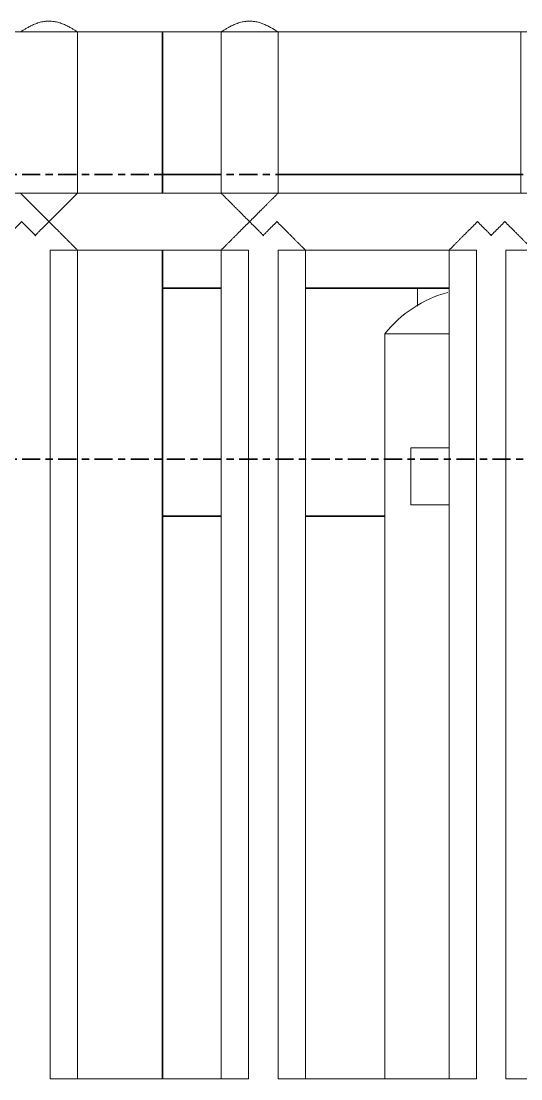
# Model space of a CAD drawing. Header units: millimetres. Extents: x -153298 to 620751, y -313239 to 250031.
# Drawn here: x 77667 to 78106, y -226139 to -225211 of the extents above; entities that cross this region are included whole.
import ezdxf

# ---------------------------------------------------------------- set-up
doc = ezdxf.new("R2010")
doc.units = ezdxf.units.MM
doc.linetypes.add('Centre', pattern=[31.75, 6.35, -4.7625, 15.875, -4.7625])
doc.layers.add('000 - EXISTING_CANOPY_MAIN_COLOR_1', color=7, linetype='Continuous')
for name, color, linetype, lineweight in [('A-FLOR-E', 7, 'Continuous', 35), ('A-FLOR-HRAL', 7, 'Continuous', 25), ('A-FLOR-LEVL', 7, 'Continuous', 35), ('A-GENM', 7, 'Continuous', 9), ('A-GLAZ-CURT', 7, 'Continuous', 9), ('A-WALL-PATT', 7, 'Continuous', 35), ('E-LITE-EQPM', 7, 'Continuous', 35), ('WALL-E', 7, 'Continuous', 35)]:
    doc.layers.add(name, color=color, linetype=linetype, lineweight=lineweight)

# ---------------------------------------------------------------- blocks, each defined once
blk = doc.blocks.new('System Panel - Entrance Glazed 12mm-14851401-2150-01 ENTRANCE 1 ELEVATION 4')
at = {"layer": 'A-GLAZ-CURT', "color": 7}
for p, q in [((10490.11, 102550), (10438.48, 102550)), ((10438.48, 102550), (10490.11, 102550)), ((10753.05, 102550), (10539.93, 102550)), ((10539.93, 102550), (10753.05, 102550))]:
    blk.add_line(p, q, dxfattribs=at)
blk = doc.blocks.new('Railing - RL7_Baluster Post-V151-2150-01 ENTRANCE 1 ELEVATION 4')
at = {"layer": '000 - EXISTING_CANOPY_MAIN_COLOR_1', "color": 7, "lineweight": 9}
for p, q in [((10753.05, 102675), (10753.05, 102533.5)), ((10753.05, 102533.5), (10753.05, 102675))]:
    blk.add_line(p, q, dxfattribs=at)
blk = doc.blocks.new('Railing - RL7_Baluster Post-V152-2150-01 ENTRANCE 1 ELEVATION 4')
at = {"layer": '000 - EXISTING_CANOPY_MAIN_COLOR_1', "color": 7, "lineweight": 9}
for p, q in [((10753.05, 102601.25), (10753.05, 102533.5)), ((10753.05, 102533.5), (10753.05, 102601.25))]:
    blk.add_line(p, q, dxfattribs=at)
blk = doc.blocks.new('Railing - Railing-6648742-2150-01 ENTRANCE 1 ELEVATION 4')
at = {"color": 7}
for name in ['Railing - RL7_Baluster Post-V151-2150-01 ENTRANCE 1 ELEVATION 4', 'Railing - RL7_Baluster Post-V152-2150-01 ENTRANCE 1 ELEVATION 4']:
    blk.add_blockref(name, (0, 0), dxfattribs=at)
blk = doc.blocks.new('DPA_GM-Stoplogs Line Based - Line Based-7243954-2150-01 ENTRANCE 1 ELEVATION 4')
at = {"layer": '000 - EXISTING_CANOPY_MAIN_COLOR_1', "color": 7}
for p, q in [((10438.48, 102550), (10490.11, 102550)), ((10539.93, 102550), (10753.05, 102550))]:
    blk.add_line(p, q, dxfattribs=at)
blk = doc.blocks.new('LUMINAIRE BOLLARD - LUMINAIRE BOLLARD-V323-2150-01 ENTRANCE 1 ELEVATION 4')
at = {"layer": 'A-GENM', "color": 7}
for p, q in [((10633.77, 102410), (10633.77, 101756)), ((10689.81, 102410), (10633.77, 102410)), ((10633.77, 102410), (10689.81, 102410)), ((10657.93, 102310), (10656.52, 102310)), ((10656.52, 102310), (10689.85, 102310)), ((10656.52, 102310), (10656.52, 102260)), ((10681.44, 102310), (10657.93, 102310)), ((10689.83, 102310), (10688.01, 102310)), ((10689.85, 102260), (10656.52, 102260)), ((10656.52, 102260), (10657.93, 102260)), ((10657.93, 102260), (10681.44, 102260)), ((10688.01, 102260), (10689.83, 102260))]:
    blk.add_line(p, q, dxfattribs=at)
at = {"layer": 'A-GENM', "color": 7, "flags": 128}
blk.add_lwpolyline([(10633.77, 102410), (10636.44, 102413.25), (10639.23, 102416.38), (10642.15, 102419.41), (10645.19, 102422.31), (10648.34, 102425.09), (10651.6, 102427.75), (10654.97, 102430.26), (10658.43, 102432.65), (10661.98, 102434.89), (10665.62, 102436.99), (10669.34, 102438.94), (10673.14, 102440.74), (10677.01, 102442.39), (10680.94, 102443.88), (10684.92, 102445.22), (10688.96, 102446.39)], dxfattribs=at)
blk = doc.blocks.new('ACM_L14 - LED Street Light Luminaire with Wide Light - PRA4-CB-8-17314108-2150-01 ENTRANCE 1 ELEVATION 4')
at = {"layer": 'E-LITE-EQPM', "color": 7}
for p, q in [((10438.62, 102533.5), (10438.62, 102675)), ((10438.62, 101756), (10438.62, 102483.5))]:
    blk.add_line(p, q, dxfattribs=at)
blk = doc.blocks.new('Railing - 2800 _L_-V328-2150-01 ENTRANCE 1 ELEVATION 4')
at = {"layer": '000 - EXISTING_CANOPY_MAIN_COLOR_1', "color": 7, "lineweight": 9}
for p, q in [((10364.02, 102675), (10914.02, 102675)), ((10364.02, 102533.5), (10364.02, 102675)), ((10914.02, 102533.5), (10364.02, 102533.5)), ((10364.02, 101756), (10364.02, 102483.5)), ((10364.02, 102483.5), (10514.02, 102483.5)), ((10514.02, 102483.5), (10514.02, 101756)), ((10564.02, 102483.5), (10714.02, 102483.5)), ((10564.02, 101756), (10564.02, 102483.5)), ((10714.02, 102483.5), (10714.02, 101756)), ((10514.02, 101756), (10364.02, 101756)), ((10714.02, 101756), (10564.02, 101756))]:
    blk.add_line(p, q, dxfattribs=at)
for points, knots in [([(10326.41, 102681.84), (10327.02, 102682.08), (10328.28, 102682.56), (10330.98, 102683.46), (10333.46, 102684.06), (10335.62, 102684.34), (10337.11, 102684.47), (10339.02, 102684.54), (10341.31, 102684.45), (10342.77, 102684.3), (10343.49, 102684.19)], [0.3333333, 0.3333333, 0.3333333, 0.3333333, 0.3611111, 0.3888889, 0.4444444, 0.4583333, 0.4722222, 0.5, 0.5277778, 0.5555556, 0.5555556, 0.5555556, 0.5555556]), ([(10319.96, 102678.67), (10320.87, 102679.18), (10322.36, 102679.99), (10324.61, 102681.08), (10325.8, 102681.59), (10326.41, 102681.84)], [0.2222222, 0.2222222, 0.2222222, 0.2222222, 0.2777778, 0.3055556, 0.3333333, 0.3333333, 0.3333333, 0.3333333]), ([(10351.63, 102681.84), (10352.24, 102681.59), (10353.43, 102681.08), (10355.68, 102680), (10357.16, 102679.19), (10358.08, 102678.67)], [0.6666667, 0.6666667, 0.6666667, 0.6666667, 0.6944444, 0.7222222, 0.7777778, 0.7777778, 0.7777778, 0.7777778]), ([(10314.02, 102533.5), (10314.03, 102533.5), (10314.17, 102533.38), (10314.66, 102532.85), (10315.36, 102532.16), (10316.07, 102531.46), (10316.64, 102530.88), (10317.27, 102530.24), (10317.96, 102529.56), (10318.7, 102528.83), (10319.47, 102528.05), (10320.27, 102527.24), (10321.12, 102526.4), (10321.99, 102525.53), (10322.88, 102524.64), (10323.8, 102523.72), (10325.05, 102522.47), (10326.66, 102520.86), (10328.64, 102518.88), (10331.35, 102516.17), (10334.81, 102512.72), (10337.61, 102509.9), (10339.02, 102508.5)], [-1, -1, -1, -1, -0.9375, -0.875, -0.8125, -0.78125, -0.75, -0.71875, -0.6875, -0.65625, -0.625, -0.59375, -0.5625, -0.53125, -0.5, -0.46875, -0.4375, -0.375, -0.3125, -0.25, -0.125, 0, 0, 0, 0]), ([(10339.02, 102508.5), (10340.43, 102509.9), (10343.23, 102512.72), (10346.69, 102516.17), (10349.4, 102518.88), (10351.38, 102520.86), (10352.99, 102522.47), (10354.25, 102523.72), (10355.16, 102524.64), (10356.05, 102525.53), (10356.93, 102526.4), (10357.77, 102527.24), (10358.57, 102528.05), (10359.34, 102528.83), (10360.08, 102529.56), (10360.77, 102530.24), (10361.4, 102530.88), (10361.97, 102531.46), (10362.68, 102532.16), (10363.38, 102532.85), (10363.88, 102533.38), (10364.01, 102533.5), (10364.02, 102533.5)], [-1, -1, -1, -1, -0.875, -0.75, -0.6875, -0.625, -0.5625, -0.53125, -0.5, -0.46875, -0.4375, -0.40625, -0.375, -0.34375, -0.3125, -0.28125, -0.25, -0.21875, -0.1875, -0.125, -0.0625, 0, 0, 0, 0]), ([(10339.02, 102508.5), (10337.61, 102507.1), (10334.81, 102504.28), (10331.35, 102500.83), (10328.64, 102498.12), (10327.32, 102496.8), (10326.67, 102496.15)], [-1, -1, -1, -1, -0.875, -0.75, -0.6875, -0.625, -0.625, -0.625, -0.625]), ([(10364.02, 102483.5), (10364.01, 102483.5), (10363.88, 102483.62), (10363.38, 102484.15), (10362.68, 102484.84), (10361.97, 102485.54), (10361.4, 102486.12), (10360.77, 102486.76), (10360.08, 102487.44), (10359.34, 102488.17), (10358.57, 102488.95), (10357.77, 102489.76), (10356.93, 102490.6), (10356.05, 102491.47), (10355.16, 102492.36), (10354.25, 102493.28), (10352.99, 102494.53), (10351.38, 102496.14), (10349.4, 102498.12), (10346.69, 102500.83), (10343.23, 102504.28), (10340.43, 102507.1), (10339.02, 102508.5)], [-1, -1, -1, -1, -0.9375, -0.875, -0.8125, -0.78125, -0.75, -0.71875, -0.6875, -0.65625, -0.625, -0.59375, -0.5625, -0.53125, -0.5, -0.46875, -0.4375, -0.375, -0.3125, -0.25, -0.125, 0, 0, 0, 0]), ([(10526.67, 102496.15), (10527.32, 102496.8), (10528.64, 102498.12), (10531.35, 102500.83), (10534.81, 102504.28), (10537.61, 102507.1), (10539.02, 102508.5)], [0.625, 0.625, 0.625, 0.625, 0.6875, 0.75, 0.875, 1, 1, 1, 1]), ([(10539.02, 102508.5), (10540.43, 102507.1), (10543.23, 102504.28), (10546.69, 102500.83), (10549.4, 102498.12), (10551.38, 102496.14), (10552.99, 102494.53), (10554.25, 102493.28), (10555.16, 102492.36), (10556.05, 102491.47), (10556.93, 102490.6), (10557.77, 102489.76), (10558.57, 102488.95), (10559.34, 102488.17), (10560.08, 102487.44), (10560.77, 102486.76), (10561.4, 102486.12), (10561.97, 102485.54), (10562.68, 102484.84), (10563.38, 102484.15), (10563.88, 102483.62), (10564.01, 102483.5), (10564.02, 102483.5)], [0, 0, 0, 0, 0.125, 0.25, 0.3125, 0.375, 0.4375, 0.46875, 0.5, 0.53125, 0.5625, 0.59375, 0.625, 0.65625, 0.6875, 0.71875, 0.75, 0.78125, 0.8125, 0.875, 0.9375, 1, 1, 1, 1]), ([(10726.67, 102496.15), (10727.32, 102496.8), (10728.64, 102498.12), (10731.35, 102500.83), (10734.81, 102504.28), (10737.61, 102507.1), (10739.02, 102508.5)], [0.625, 0.625, 0.625, 0.625, 0.6875, 0.75, 0.875, 1, 1, 1, 1]), ([(10739.02, 102508.5), (10740.43, 102507.1), (10743.23, 102504.28), (10746.69, 102500.83), (10749.4, 102498.12), (10751.38, 102496.14), (10752.99, 102494.53), (10754.25, 102493.28), (10755.16, 102492.36), (10756.05, 102491.47), (10756.93, 102490.6), (10757.77, 102489.76), (10758.57, 102488.95), (10759.34, 102488.17), (10760.08, 102487.44), (10760.77, 102486.76), (10761.4, 102486.12), (10761.97, 102485.54), (10762.68, 102484.84), (10763.38, 102484.15), (10763.88, 102483.62), (10764.01, 102483.5), (10764.02, 102483.5)], [0, 0, 0, 0, 0.125, 0.25, 0.3125, 0.375, 0.4375, 0.46875, 0.5, 0.53125, 0.5625, 0.59375, 0.625, 0.65625, 0.6875, 0.71875, 0.75, 0.78125, 0.8125, 0.875, 0.9375, 1, 1, 1, 1])]:
    blk.add_open_spline(points, degree=3, knots=knots, dxfattribs=at)
for points in [[(10343.49, 102684.19), (10344.21, 102684.09), (10345.63, 102683.81), (10347.73, 102683.24), (10349.76, 102682.56), (10351.02, 102682.08), (10351.63, 102681.84)], [(10314.02, 102675), (10314.06, 102675), (10314.36, 102675.2), (10315.1, 102675.71), (10315.61, 102676.04)], [(10315.61, 102676.04), (10316.11, 102676.37), (10317.38, 102677.17), (10319.05, 102678.15), (10319.96, 102678.67)], [(10358.08, 102678.67), (10358.99, 102678.15), (10360.66, 102677.17), (10361.93, 102676.37), (10362.43, 102676.04)], [(10362.43, 102676.04), (10362.94, 102675.71), (10363.68, 102675.2), (10363.99, 102675), (10364.02, 102675)]]:
    blk.add_open_spline(points, degree=3, dxfattribs=at)
blk = doc.blocks.new('Railing - 2800 _L_-V329-2150-01 ENTRANCE 1 ELEVATION 4')
at = {"layer": '000 - EXISTING_CANOPY_MAIN_COLOR_1', "color": 7, "lineweight": 9}
for p, q in [((9940.02, 102675), (10490.02, 102675)), ((10490.02, 102675), (10490.02, 102533.5)), ((10540.02, 102675), (11090.02, 102675)), ((10540.02, 102533.5), (10540.02, 102675)), ((10490.02, 102533.5), (9940.02, 102533.5)), ((11090.02, 102533.5), (10540.02, 102533.5)), ((10340.02, 101756), (10340.02, 102483.5)), ((10340.02, 102483.5), (10490.02, 102483.5)), ((10490.02, 102483.5), (10490.02, 101756)), ((10540.02, 101756), (10540.02, 102483.5)), ((10540.02, 102483.5), (10690.02, 102483.5)), ((10690.02, 102483.5), (10690.02, 101756)), ((10740.02, 102483.5), (10890.02, 102483.5)), ((10740.02, 101756), (10740.02, 102483.5)), ((10490.02, 101756), (10340.02, 101756)), ((10690.02, 101756), (10540.02, 101756)), ((10890.02, 101756), (10740.02, 101756))]:
    blk.add_line(p, q, dxfattribs=at)
for points, knots in [([(10502.41, 102681.84), (10503.02, 102682.08), (10504.28, 102682.56), (10506.98, 102683.46), (10509.46, 102684.06), (10511.62, 102684.34), (10513.11, 102684.47), (10515.02, 102684.54), (10517.31, 102684.45), (10518.77, 102684.3), (10519.49, 102684.19)], [0.3333333, 0.3333333, 0.3333333, 0.3333333, 0.3611111, 0.3888889, 0.4444444, 0.4583333, 0.4722222, 0.5, 0.5277778, 0.5555556, 0.5555556, 0.5555556, 0.5555556]), ([(10495.96, 102678.67), (10496.87, 102679.18), (10498.36, 102679.99), (10500.61, 102681.08), (10501.8, 102681.59), (10502.41, 102681.84)], [0.2222222, 0.2222222, 0.2222222, 0.2222222, 0.2777778, 0.3055556, 0.3333333, 0.3333333, 0.3333333, 0.3333333]), ([(10527.63, 102681.84), (10528.24, 102681.59), (10529.43, 102681.08), (10531.68, 102680), (10533.16, 102679.19), (10534.08, 102678.67)], [0.6666667, 0.6666667, 0.6666667, 0.6666667, 0.6944444, 0.7222222, 0.7777778, 0.7777778, 0.7777778, 0.7777778]), ([(10490.02, 102533.5), (10490.03, 102533.5), (10490.17, 102533.38), (10490.66, 102532.85), (10491.36, 102532.16), (10492.07, 102531.46), (10492.64, 102530.88), (10493.27, 102530.24), (10493.96, 102529.56), (10494.7, 102528.83), (10495.47, 102528.05), (10496.27, 102527.24), (10497.12, 102526.4), (10497.99, 102525.53), (10498.88, 102524.64), (10499.8, 102523.72), (10501.05, 102522.47), (10502.66, 102520.86), (10504.64, 102518.88), (10507.35, 102516.17), (10510.81, 102512.72), (10513.61, 102509.9), (10515.02, 102508.5)], [-1, -1, -1, -1, -0.9375, -0.875, -0.8125, -0.78125, -0.75, -0.71875, -0.6875, -0.65625, -0.625, -0.59375, -0.5625, -0.53125, -0.5, -0.46875, -0.4375, -0.375, -0.3125, -0.25, -0.125, 0, 0, 0, 0]), ([(10515.02, 102508.5), (10516.43, 102509.9), (10519.23, 102512.72), (10522.69, 102516.17), (10525.4, 102518.88), (10527.38, 102520.86), (10528.99, 102522.47), (10530.25, 102523.72), (10531.16, 102524.64), (10532.05, 102525.53), (10532.93, 102526.4), (10533.77, 102527.24), (10534.57, 102528.05), (10535.34, 102528.83), (10536.08, 102529.56), (10536.77, 102530.24), (10537.4, 102530.88), (10537.97, 102531.46), (10538.68, 102532.16), (10539.38, 102532.85), (10539.88, 102533.38), (10540.01, 102533.5), (10540.02, 102533.5)], [-1, -1, -1, -1, -0.875, -0.75, -0.6875, -0.625, -0.5625, -0.53125, -0.5, -0.46875, -0.4375, -0.40625, -0.375, -0.34375, -0.3125, -0.28125, -0.25, -0.21875, -0.1875, -0.125, -0.0625, 0, 0, 0, 0]), ([(10315.02, 102508.5), (10313.61, 102507.1), (10310.81, 102504.28), (10307.35, 102500.83), (10304.64, 102498.12), (10302.66, 102496.14), (10301.05, 102494.53), (10299.8, 102493.28), (10298.88, 102492.36), (10297.99, 102491.47), (10297.12, 102490.6), (10296.27, 102489.76), (10295.47, 102488.95), (10294.7, 102488.17), (10293.96, 102487.44), (10293.27, 102486.76), (10292.64, 102486.12), (10292.07, 102485.54), (10291.36, 102484.84), (10290.66, 102484.15), (10290.17, 102483.62), (10290.03, 102483.5), (10290.02, 102483.5)], [-1, -1, -1, -1, -0.875, -0.75, -0.6875, -0.625, -0.5625, -0.53125, -0.5, -0.46875, -0.4375, -0.40625, -0.375, -0.34375, -0.3125, -0.28125, -0.25, -0.21875, -0.1875, -0.125, -0.0625, 0, 0, 0, 0]), ([(10327.37, 102496.15), (10326.72, 102496.8), (10325.4, 102498.12), (10322.69, 102500.83), (10319.23, 102504.28), (10316.43, 102507.1), (10315.02, 102508.5)], [-0.375, -0.375, -0.375, -0.375, -0.3125, -0.25, -0.125, 0, 0, 0, 0]), ([(10515.02, 102508.5), (10513.61, 102507.1), (10510.81, 102504.28), (10507.35, 102500.83), (10504.64, 102498.12), (10502.66, 102496.14), (10501.05, 102494.53), (10499.8, 102493.28), (10498.88, 102492.36), (10497.99, 102491.47), (10497.12, 102490.6), (10496.27, 102489.76), (10495.47, 102488.95), (10494.7, 102488.17), (10493.96, 102487.44), (10493.27, 102486.76), (10492.64, 102486.12), (10492.07, 102485.54), (10491.36, 102484.84), (10490.66, 102484.15), (10490.17, 102483.62), (10490.03, 102483.5), (10490.02, 102483.5)], [-1, -1, -1, -1, -0.875, -0.75, -0.6875, -0.625, -0.5625, -0.53125, -0.5, -0.46875, -0.4375, -0.40625, -0.375, -0.34375, -0.3125, -0.28125, -0.25, -0.21875, -0.1875, -0.125, -0.0625, 0, 0, 0, 0]), ([(10527.37, 102496.15), (10526.72, 102496.8), (10525.4, 102498.12), (10522.69, 102500.83), (10519.23, 102504.28), (10516.43, 102507.1), (10515.02, 102508.5)], [-0.375, -0.375, -0.375, -0.375, -0.3125, -0.25, -0.125, 0, 0, 0, 0]), ([(10690.02, 102483.5), (10690.03, 102483.5), (10690.17, 102483.62), (10690.66, 102484.15), (10691.36, 102484.84), (10692.07, 102485.54), (10692.64, 102486.12), (10693.27, 102486.76), (10693.96, 102487.44), (10694.7, 102488.17), (10695.47, 102488.95), (10696.27, 102489.76), (10697.12, 102490.6), (10697.99, 102491.47), (10698.88, 102492.36), (10699.8, 102493.28), (10701.05, 102494.53), (10702.66, 102496.14), (10704.64, 102498.12), (10707.35, 102500.83), (10710.81, 102504.28), (10713.61, 102507.1), (10715.02, 102508.5)], [0, 0, 0, 0, 0.0625, 0.125, 0.1875, 0.21875, 0.25, 0.28125, 0.3125, 0.34375, 0.375, 0.40625, 0.4375, 0.46875, 0.5, 0.53125, 0.5625, 0.625, 0.6875, 0.75, 0.875, 1, 1, 1, 1]), ([(10715.02, 102508.5), (10716.43, 102507.1), (10719.23, 102504.28), (10722.69, 102500.83), (10725.4, 102498.12), (10726.72, 102496.8), (10727.37, 102496.15)], [0, 0, 0, 0, 0.125, 0.25, 0.3125, 0.375, 0.375, 0.375, 0.375])]:
    blk.add_open_spline(points, degree=3, knots=knots, dxfattribs=at)
for points in [[(10519.49, 102684.19), (10520.21, 102684.09), (10521.63, 102683.81), (10523.73, 102683.24), (10525.76, 102682.56), (10527.02, 102682.08), (10527.63, 102681.84)], [(10490.02, 102675), (10490.06, 102675), (10490.36, 102675.2), (10491.1, 102675.71), (10491.61, 102676.04)], [(10491.61, 102676.04), (10492.11, 102676.37), (10493.38, 102677.17), (10495.05, 102678.15), (10495.96, 102678.67)], [(10534.08, 102678.67), (10534.99, 102678.15), (10536.66, 102677.17), (10537.93, 102676.37), (10538.43, 102676.04)], [(10538.43, 102676.04), (10538.94, 102675.71), (10539.68, 102675.2), (10539.99, 102675), (10540.02, 102675)]]:
    blk.add_open_spline(points, degree=3, dxfattribs=at)
blk = doc.blocks.new('Railing - Railing-17921675-2150-01 ENTRANCE 1 ELEVATION 4')
at = {"color": 7}
for name in ['Railing - 2800 _L_-V328-2150-01 ENTRANCE 1 ELEVATION 4', 'Railing - 2800 _L_-V329-2150-01 ENTRANCE 1 ELEVATION 4']:
    blk.add_blockref(name, (0, 0), dxfattribs=at)

msp = doc.modelspace()

# ---------------------------------------------------------------- hatches: boundary and pattern name
at = {"layer": 'A-WALL-PATT', "lineweight": 9}
h = msp.add_hatch(dxfattribs=at)
h.set_pattern_fill('FP_11', style=0, pattern_type=2)
h.set_pattern_definition([(90, (76214.65, -225345.2), (-600, 4e-14), [])])
h.paths.add_polyline_path([(76264.6466, -225645.1981), (76854.1466, -225645.1981), (76854.1466, -225445.1981), (76264.6466, -225445.1981), (76264.6466, -225518.9877)])
h.paths.add_polyline_path([(79516.6466, -225645.1981), (79642.6466, -225645.1981), (79642.6466, -225445.1981), (79516.6466, -225445.1981), (79516.6466, -225597.1701)])
h.paths.add_polyline_path([(76929.1466, -225645.1981), (77030.1466, -225645.1981), (77030.1466, -225445.1981), (76929.1466, -225445.1981), (76929.1466, -225636.2613)])
h.paths.add_polyline_path([(79830.1466, -225645.1981), (79830.1466, -225635.1981), (79793.6466, -225636.2613), (79793.6466, -225645.1981), (79799.6466, -225645.1981)])
h.paths.add_polyline_path([(79442.6466, -225645.1981), (79442.6466, -225445.1981), (79330.6742, -225445.1981), (79330.6742, -225645.1981), (79408.6711, -225645.1981)])
h.paths.add_polyline_path([(79202.5925, -225445.1981), (79227.9091, -225448.5481), (79233.7424, -225449.9213), (79242.6466, -225453.908), (79241.4964, -225445.1981), (79202.8729, -225445.1981)])
h.paths.add_polyline_path([(79120.0925, -225645.1981), (79120.0925, -225485.1981), (79143.2382, -225463.5962), (79176.2241, -225448.8373), (79196.6293, -225445.1981), (79116.6466, -225445.1981), (79116.6466, -225645.1981)])
h.paths.add_polyline_path([(79042.6466, -225645.1981), (79042.6466, -225445.1981), (78916.6466, -225445.1981), (78916.6466, -225645.1981), (78940.2045, -225645.1981)])
h.paths.add_polyline_path([(77116.6466, -225645.1981), (77242.6466, -225645.1981), (77242.6466, -225445.1981), (77116.6466, -225445.1981), (77116.6466, -225597.1701)])
h.paths.add_polyline_path([(78842.6466, -225645.1981), (78842.6466, -225445.1981), (78716.6466, -225445.1981), (78716.6466, -225645.1981), (78784.049, -225645.1981)])
h.paths.add_polyline_path([(77316.6466, -225645.1981), (77442.6466, -225645.1981), (77442.6466, -225445.1981), (77316.6466, -225445.1981), (77316.6466, -225597.1701)])
h.paths.add_polyline_path([(77516.6466, -225645.1981), (77642.6466, -225645.1981), (77642.6466, -225445.1981), (77516.6466, -225445.1981), (77516.6466, -225597.1701)])
h.paths.add_polyline_path([(78642.6466, -225645.1981), (78642.6466, -225445.1981), (78516.6466, -225445.1981), (78516.6466, -225645.1981), (78627.8935, -225645.1981)])
h.paths.add_polyline_path([(77791.2466, -225645.1981), (77842.6466, -225645.1981), (77842.6466, -225445.1981), (77791.2466, -225445.1981), (77791.2466, -225597.1701)])
h.paths.add_polyline_path([(77916.6466, -225645.1981), (77986.3937, -225645.1981), (77986.3937, -225485.1981), (78010.7663, -225463.0013), (78042.6466, -225447.7158), (78042.5253, -225445.1981), (77916.6466, -225445.1981), (77916.6466, -225597.1701)])
h.paths.add_polyline_path([(78412.7011, -225645.1981), (78442.6466, -225645.1981), (78442.6466, -225445.1981), (78316.6466, -225445.1981), (78316.6466, -225645.1981), (78393.6602, -225645.1981)])
h.paths.add_polyline_path([(79755.6466, -225645.1981), (79755.6466, -225445.1981), (79729.1466, -225445.1981), (79729.1466, -225645.1981)])
h.paths.add_polyline_path([(78155.6742, -225645.1981), (78217.6742, -225645.1981), (78217.6742, -225633.4074), (78177.2367, -225633.9481), (78155.6742, -225633.9481)])
h.paths.add_polyline_path([(79799.6466, -225618.127), (79799.6466, -225615.1981), (79830.1466, -225615.1981), (79830.1466, -225585.1981), (79793.6466, -225584.8573), (79793.6466, -225615.8338), (79796.4874, -225615.6394), (79799.0599, -225617.665)])
h.paths.add_polyline_path([(78211.6742, -225616.877), (78214.8334, -225614.3894), (78217.6742, -225613.9115), (78217.6742, -225583.4074), (78183.8193, -225583.9481), (78155.6742, -225583.9481), (78155.6742, -225613.9481), (78211.6742, -225614.3894), (78211.6742, -225615.2878)])
h.paths.add_polyline_path([(79799.6466, -225568.127), (79799.6466, -225565.1981), (79830.1466, -225565.1981), (79830.1466, -225535.1981), (79793.6466, -225534.8573), (79793.8507, -225565.8198), (79796.4874, -225565.6394), (79799.0599, -225567.665)])
h.paths.add_polyline_path([(78211.6742, -225566.877), (78214.8334, -225564.3894), (78217.6742, -225563.9481), (78217.6742, -225533.4074), (78190.402, -225533.9481), (78155.6742, -225533.9481), (78155.6742, -225563.9481), (78211.6742, -225564.3894), (78211.6742, -225565.2878)])
h.paths.add_polyline_path([(79799.6466, -225518.127), (79799.6466, -225515.1981), (79830.1466, -225515.1981), (79830.1466, -225485.1981), (79793.6466, -225484.8573), (79793.6466, -225515.8338), (79796.4874, -225515.6394), (79799.0599, -225517.665)])
h.paths.add_polyline_path([(78211.6742, -225516.877), (78214.8334, -225514.3894), (78217.6742, -225513.9481), (78217.6742, -225483.4074), (78196.9846, -225483.9481), (78155.6742, -225483.9481), (78155.6742, -225513.9481), (78211.6742, -225514.3894), (78211.6742, -225515.2878)])
h.paths.add_polyline_path([(79799.6466, -225468.127), (79799.6466, -225465.1981), (79830.1466, -225465.1981), (79830.1466, -225449.8778), (79793.6466, -225449.5371), (79793.6466, -225465.8338), (79796.4874, -225465.6394), (79799.0599, -225467.665)])
h.paths.add_polyline_path([(78211.6742, -225466.877), (78214.8334, -225464.3894), (78217.6742, -225463.9115), (78217.6742, -225449.3371), (78198.4681, -225449.8778), (78155.6742, -225449.8778), (78155.6742, -225463.9481), (78211.6742, -225464.3894), (78211.6742, -225465.2878)])
h.paths.add_polyline_path([(79905.6466, -225462.0781), (79930.6466, -225448.8373), (79930.6466, -225445.1981), (79905.6466, -225445.1981), (79905.6466, -225460.6903)])
h.paths.add_polyline_path([(79242.6466, -225455.3427), (79241.4964, -225454.9223), (79241.4964, -225454.9325)])
h = msp.add_hatch(dxfattribs=at)
h.set_pattern_fill('FP_12', style=0, pattern_type=2)
h.set_pattern_definition([(90, (76214.65, -226445.2), (-600, 4e-14), [])])
h.paths.add_polyline_path([(76402.3985, -226445.1981), (76829.1466, -226445.1981), (76829.1466, -226441.9981), (76854.1466, -226441.9981), (76854.1466, -225645.1981), (76139.6466, -225645.1981), (76139.6466, -226445.1981), (76342.3985, -226445.1981)])
h.paths.add_polyline_path([(77172.0233, -226445.1981), (77593.5118, -226445.1981), (77593.5118, -226345.1981), (77689.6466, -226345.1981), (77689.6466, -226189.1981), (77105.1466, -226189.4034), (77105.1466, -226441.9981), (77130.1466, -226441.9981), (77130.1466, -226445.1981), (77167.0233, -226445.1981)])
h.paths.add_polyline_path([(76954.1466, -226445.1981), (77005.1466, -226445.1981), (77005.1466, -226441.9981), (77030.1466, -226441.9981), (77030.1466, -226189.1981), (76929.1466, -226189.1981), (76929.1466, -226441.9981), (76954.1466, -226441.9981)])
h.paths.add_polyline_path([(77885.7813, -226445.1981), (77993.8937, -226445.1981), (77993.8937, -226435.1981), (77986.3937, -226435.1981), (77986.3937, -226189.1981), (77791.2466, -226189.1981), (77791.2466, -226345.1981), (77885.7813, -226345.1981), (77885.7813, -226435.1981)])
h.paths.add_polyline_path([(77516.6466, -226139.1981), (77642.6466, -226139.1981), (77642.6466, -225645.1981), (77516.6466, -225645.1981), (77516.6466, -226115.1981)])
h.paths.add_polyline_path([(77916.6466, -226139.1981), (77986.3937, -226139.1981), (77986.3937, -225645.1981), (77916.6466, -225645.1981), (77916.6466, -226115.1981)])
h.paths.add_polyline_path([(77442.6466, -226139.1981), (77442.6466, -225645.1981), (77316.6466, -225645.1981), (77316.6466, -226139.1981), (77378.6493, -226139.1981)])
h.paths.add_polyline_path([(77842.6466, -226139.1981), (77842.6466, -225645.1981), (77791.2466, -225645.1981), (77791.2466, -226139.1981)])
h.paths.add_polyline_path([(77222.4938, -226139.1981), (77242.6466, -226139.1981), (77242.6466, -225645.1981), (77116.6466, -225645.1981), (77116.6466, -226139.1981)])
h.paths.add_polyline_path([(76929.1466, -226139.1981), (77030.1466, -226139.1981), (77030.1466, -225645.1981), (76929.1466, -225645.1981), (76929.1466, -226139.1769)])
h.paths.add_polyline_path([(78155.6742, -225957.7945), (78242.6466, -225957.7945), (78242.6466, -225937.7945), (78155.6742, -225937.7945)])
h.paths.add_polyline_path([(78516.6466, -225957.7945), (78533.1236, -225957.7945), (78533.1236, -225953.1981), (78642.6466, -225953.1981), (78642.6466, -225937.7945), (78516.6466, -225937.7945)])
h.paths.add_polyline_path([(78412.6687, -225957.7945), (78442.6466, -225957.7945), (78442.6466, -225937.7945), (78316.6466, -225937.7945), (78316.6466, -225957.7945), (78393.6602, -225957.7945)])
h.paths.add_polyline_path([(79433.1236, -225953.1981), (79442.6466, -225953.1981), (79442.6466, -225937.7945), (79330.6742, -225937.7945), (79330.6742, -225953.1981), (79408.6711, -225953.1981)])
h.paths.add_polyline_path([(78716.6466, -225953.1981), (78842.6466, -225953.1981), (78842.6466, -225937.7945), (78716.6466, -225937.7945)])
h.paths.add_polyline_path([(79642.6466, -225953.1981), (79642.6466, -225937.7945), (79516.6466, -225937.7945), (79516.6466, -225953.1981), (79564.8266, -225953.1981)])
h.paths.add_polyline_path([(79120.0925, -225953.1981), (79120.0925, -225937.7945), (79116.6466, -225937.7945), (79116.6466, -225953.1981)])
h.paths.add_polyline_path([(79729.1466, -225953.1981), (79830.1466, -225953.1981), (79830.1466, -225937.7945), (79729.1466, -225937.7945)])
h.paths.add_polyline_path([(79042.6466, -225953.1981), (79042.6466, -225937.7945), (78916.6466, -225937.7945), (78916.6466, -225953.1981), (78940.2045, -225953.1981)])
h.paths.add_polyline_path([(78155.6742, -225887.7945), (78226.6742, -225887.7945), (78226.2954, -225830.4923), (78223.6563, -225831.8331), (78217.7502, -225833.4048), (78211.6742, -225833.9481), (78155.6742, -225833.9481)])
h.paths.add_polyline_path([(79784.6466, -225887.7945), (79830.1466, -225887.7945), (79830.1466, -225835.1981), (79793.3966, -225834.6085), (79784.6466, -225833.0831), (79784.6466, -225835.0691)])
h.paths.add_polyline_path([(78716.6466, -225887.7945), (78842.6466, -225887.7945), (78842.6466, -225645.1981), (78716.6466, -225645.1981), (78716.6466, -225831.7172)])
h.paths.add_polyline_path([(78627.8935, -225887.7945), (78642.6466, -225887.7945), (78642.6466, -225645.1981), (78516.6466, -225645.1981), (78516.6466, -225887.7945), (78566.6167, -225887.7945)])
h.paths.add_polyline_path([(79642.6466, -225887.7945), (79642.6466, -225645.1981), (79516.6466, -225645.1981), (79516.6466, -225887.7945), (79564.8266, -225887.7945)])
h.paths.add_polyline_path([(79442.6466, -225887.7945), (79442.6466, -225645.1981), (79330.6742, -225645.1981), (79330.6742, -225887.7945), (79408.6711, -225887.7945)])
h.paths.add_polyline_path([(78916.6466, -225887.7945), (79042.6466, -225887.7945), (79042.6466, -225645.1981), (78916.6466, -225645.1981), (78916.6466, -225870.8084)])
h.paths.add_polyline_path([(78412.6764, -225887.7945), (78442.6466, -225887.7945), (78442.6466, -225645.1981), (78316.6466, -225645.1981), (78316.6466, -225887.7945), (78393.6602, -225887.7945)])
h.paths.add_polyline_path([(79764.6466, -225887.7945), (79764.6466, -225830.3904), (79761.2115, -225827.7455), (79758.1921, -225823.7968), (79756.294, -225819.1985), (79755.6466, -225809.2438), (79755.6466, -225645.1981), (79729.1466, -225645.1981), (79729.1466, -225887.7945)])
h.paths.add_polyline_path([(79116.6466, -225887.7945), (79120.0925, -225887.7945), (79120.0925, -225645.1981), (79116.6466, -225645.1981), (79116.6466, -225831.7172)])
h.paths.add_polyline_path([(79799.6466, -225818.127), (79799.6466, -225815.1981), (79830.1466, -225815.1981), (79830.1466, -225735.1981), (79793.6466, -225734.8573), (79793.8507, -225815.8198), (79796.4874, -225815.6394), (79799.0599, -225817.665)])
h.paths.add_polyline_path([(78211.6742, -225816.877), (78214.8334, -225814.3894), (78217.8547, -225814.3894), (78217.6742, -225807.9938), (78217.6742, -225733.4074), (78211.6742, -225733.9481), (78155.6742, -225733.9481), (78155.6742, -225813.9481), (78211.6742, -225814.3894), (78211.6742, -225815.2878)])
h.paths.add_polyline_path([(79799.6466, -225718.127), (79799.6466, -225715.1981), (79830.1466, -225715.1981), (79830.1466, -225683.1147), (79793.6466, -225682.774), (79793.6466, -225715.8338), (79796.4874, -225715.6394), (79799.0599, -225717.665)])
h.paths.add_polyline_path([(78211.6742, -225716.877), (78214.8334, -225714.3894), (78217.6742, -225713.9481), (78217.6742, -225681.324), (78170.9284, -225681.8647), (78155.6742, -225681.8647), (78155.6742, -225713.9481), (78211.6742, -225714.3894), (78211.6742, -225715.2878)])
h.paths.add_polyline_path([(79799.6466, -225666.0436), (79799.6466, -225663.1147), (79830.1466, -225663.1147), (79830.1466, -225645.1981), (79793.6466, -225645.1981), (79793.6466, -225663.7505), (79796.4874, -225663.5561), (79799.0599, -225665.5817)])
h.paths.add_polyline_path([(78211.6742, -225664.7936), (78214.8334, -225662.3061), (78217.6742, -225661.8282), (78217.6742, -225645.1981), (78155.6742, -225645.1981), (78155.6742, -225661.8647), (78211.6742, -225662.3061), (78211.6742, -225663.2045)])

# ---------------------------------------------------------------- linework, layer by layer
at = {"layer": 'A-FLOR-E', "color": 7}
for p, q in [((77791.1011, -225345.1981), (77842.7388, -225345.1981)), ((77791.1011, -225345.1981), (77842.7388, -225345.1981)), ((77842.7388, -225345.1981), (77791.1011, -225345.1981)), ((77892.5543, -225345.1981), (78105.6742, -225345.1981)), ((77892.5543, -225345.1981), (78105.6742, -225345.1981)), ((78105.6742, -225345.1981), (77892.5543, -225345.1981)), ((77791.1156, -225445.1981), (77842.6466, -225445.1981)), ((77842.6466, -225445.1981), (77791.1156, -225445.1981)), ((77916.6144, -225445.1981), (78042.6466, -225445.1981)), ((78042.6466, -225445.1981), (77916.6144, -225445.1981))]:
    msp.add_line(p, q, dxfattribs=at)
at = {"layer": 'A-FLOR-LEVL', "color": 7, "linetype": 'Centre'}
for p, q in [((60861.2198, -225345.1981), (102094.1634, -225345.1981)), ((60861.2198, -225595.1981), (102094.1634, -225595.1981))]:
    msp.add_line(p, q, dxfattribs=at)
at = {"layer": 'A-GENM', "color": 7}
for p, q in [((77791.1011, -225345.1981), (77842.7388, -225345.1981)), ((77791.1011, -225345.1981), (77842.7388, -225345.1981)), ((77791.1011, -225345.1981), (77842.7388, -225345.1981)), ((77791.1011, -225345.1981), (77842.7388, -225345.1981)), ((77791.1011, -225345.1981), (77842.7388, -225345.1981)), ((77791.1011, -225345.1981), (77842.7388, -225345.1981)), ((77791.1011, -225345.1981), (77842.7388, -225345.1981)), ((77842.7388, -225345.1981), (77791.1011, -225345.1981)), ((77892.5543, -225345.1981), (78105.6742, -225345.1981)), ((77892.5543, -225345.1981), (78105.6742, -225345.1981)), ((77892.5543, -225345.1981), (78105.6742, -225345.1981)), ((77892.5543, -225345.1981), (78105.6742, -225345.1981)), ((77892.5543, -225345.1981), (78105.6742, -225345.1981)), ((77892.5543, -225345.1981), (78105.6742, -225345.1981)), ((77892.5543, -225345.1981), (78105.6742, -225345.1981)), ((78105.6742, -225345.1981), (77892.5543, -225345.1981))]:
    msp.add_line(p, q, dxfattribs=at)
at = {"layer": 'WALL-E', "color": 7}
for p, q in [((77791.1156, -225445.1981), (77842.6466, -225445.1981)), ((77842.6466, -225445.1981), (77791.1156, -225445.1981)), ((77791.1156, -225445.1981), (77842.6466, -225445.1981)), ((77842.6466, -225445.1981), (77791.1156, -225445.1981)), ((77842.6466, -225445.1981), (77791.1156, -225445.1981)), ((77791.1156, -225445.1981), (77842.6466, -225445.1981)), ((77916.6144, -225445.1981), (78042.6466, -225445.1981)), ((78042.6466, -225445.1981), (77916.6144, -225445.1981)), ((77916.6144, -225445.1981), (78042.6466, -225445.1981)), ((78042.6466, -225445.1981), (77916.6144, -225445.1981)), ((78042.6466, -225445.1981), (77916.6144, -225445.1981)), ((77916.6144, -225445.1981), (78042.6466, -225445.1981)), ((77791.1447, -225645.1981), (77842.6466, -225645.1981)), ((77842.6466, -225645.1981), (77791.1447, -225645.1981)), ((77842.6466, -225645.1981), (77791.1447, -225645.1981)), ((77916.4227, -225645.1981), (77986.3937, -225645.1981)), ((77986.3937, -225645.1981), (77916.4227, -225645.1981)), ((77986.3937, -225645.1981), (77916.4227, -225645.1981))]:
    msp.add_line(p, q, dxfattribs=at)

# ---------------------------------------------------------------- block references
at = {"layer": 'A-FLOR-HRAL', "color": 7, "lineweight": 9}
msp.add_blockref('Railing - Railing-6648742-2150-01 ENTRANCE 1 ELEVATION 4', (67352.626, -327895.1981), dxfattribs=at)
at = {"layer": 'A-FLOR-HRAL', "color": 7}
msp.add_blockref('Railing - Railing-17921675-2150-01 ENTRANCE 1 ELEVATION 4', (67352.626, -327895.1981), dxfattribs=at)
at = {"layer": 'A-GENM', "color": 7}
for name in ['DPA_GM-Stoplogs Line Based - Line Based-7243954-2150-01 ENTRANCE 1 ELEVATION 4', 'LUMINAIRE BOLLARD - LUMINAIRE BOLLARD-V323-2150-01 ENTRANCE 1 ELEVATION 4']:
    msp.add_blockref(name, (67352.626, -327895.1981), dxfattribs=at)
at = {"layer": 'A-GLAZ-CURT', "color": 7}
msp.add_blockref('System Panel - Entrance Glazed 12mm-14851401-2150-01 ENTRANCE 1 ELEVATION 4', (67352.626, -327895.1981), dxfattribs=at)
at = {"layer": 'E-LITE-EQPM', "color": 7}
msp.add_blockref('ACM_L14 - LED Street Light Luminaire with Wide Light - PRA4-CB-8-17314108-2150-01 ENTRANCE 1 ELEVATION 4', (67352.626, -327895.1981), dxfattribs=at)

doc.saveas('drawing.dxf')
